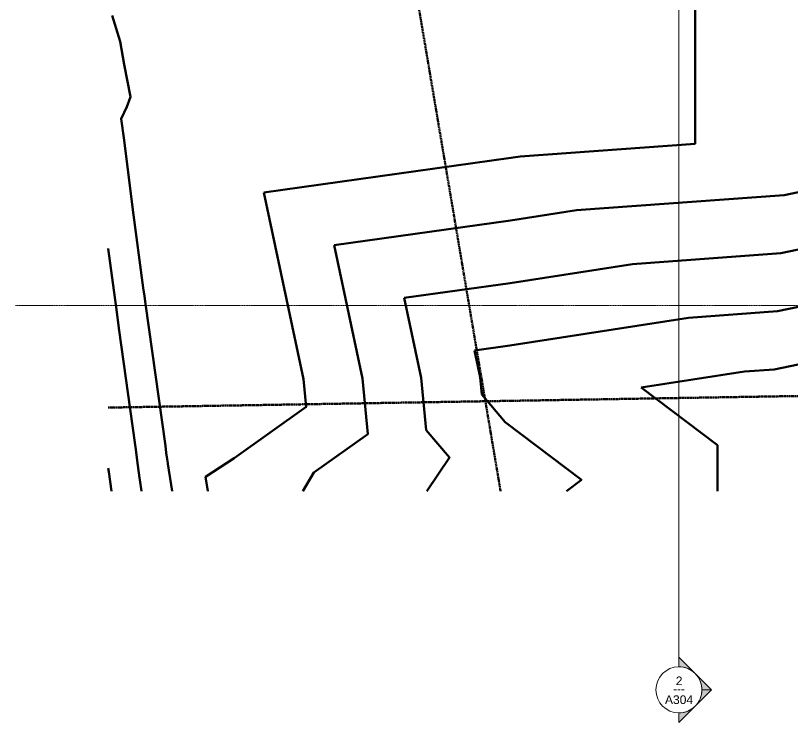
# Model space of a CAD drawing. Header units: inches. Extents: x -3276 to -1654, y 8217 to 9015.
# Drawn here: x -3194.6 to -2789.6, y 8217.5 to 8585.7 of the extents above; entities that cross this region are included whole.
import ezdxf

# ---------------------------------------------------------------- set-up
doc = ezdxf.new("R2010")
doc.units = ezdxf.units.IN
doc.header["$MEASUREMENT"] = 0
doc.linetypes.add('Double Dash 3_8_', pattern=[1, 0.375, -0.125, 0.125, -0.125, 0.125, -0.125])
doc.linetypes.add('Grid Line 1_2_', pattern=[0.875, 0.5, -0.125, 0.125, -0.125])
for name, color, linetype, lineweight in [('C-PROP-LINE', 91, 'Double Dash 3_8_', 158), ('C-TOPO-MAJR', 7, 'Continuous', 80), ('G-ANNO-SYMB', 111, 'Continuous', 9), ('S-GRID-1', 1, 'Grid Line 1_2_', 9)]:
    doc.layers.add(name, color=color, linetype=linetype, lineweight=lineweight)
doc.styles.add('Arial_1', font='arial.ttf', dxfattribs={"height": 4.5})
doc.styles.add('Century Gothic_1', font='ufonts.com_century-gothic.ttf', dxfattribs={"height": 4.5})

# ---------------------------------------------------------------- blocks, each defined once
blk = doc.blocks.new('Family - ___-1399760-FLOOR PLAN - ROOF')
at = {"layer": 'C-PROP-LINE'}
blk.add_line((8381.47, 3146.22), (8400.25, 2026.33), dxfattribs=at)
blk = doc.blocks.new('Family - ___-1426622-FLOOR PLAN - ROOF')
at = {"layer": 'C-PROP-LINE'}
blk.add_line((8337.96, 2941.76), (8930.36, 3042.02), dxfattribs=at)
blk = doc.blocks.new('Section - Section Head - Filled-22785-FLOOR PLAN - ROOF')
at = {"layer": 'G-ANNO-SYMB'}
h = blk.add_hatch(color=256, dxfattribs=at)
edge = h.paths.add_edge_path(flags=0)
edge.add_line((-0.4268, 0.1768), (-0.25, 0.3536))
edge.add_line((-0.25, 0.3536), (-0.25, 0.25))
edge.add_arc((-0.25, 0), 0.25, 90, 135)
h = blk.add_hatch(color=256, dxfattribs=at)
edge = h.paths.add_edge_path(flags=0)
edge.add_arc((-0.25, 0), 0.25, 45, 90)
edge.add_line((-0.25, 0.25), (-0.25, 0.3536))
edge.add_line((-0.25, 0.3536), (-0.0732, 0.1768))
h = blk.add_hatch(color=256, dxfattribs=at)
edge = h.paths.add_edge_path(flags=0)
edge.add_arc((-0.25, 0), 0.2503, 137.9216, 180)
edge.add_line((-0.5003, 0), (-0.6036, 0))
edge.add_line((-0.6036, 0), (-0.4358, 0.1678))
h = blk.add_hatch(color=256, dxfattribs=at)
edge = h.paths.add_edge_path(flags=0)
edge.add_line((-0.0642, 0.1678), (0.1036, 0))
edge.add_line((0.1036, 0), (0.0003, 0))
edge.add_arc((-0.25, 0), 0.2503, 0, 42.0784)
for p, q in [((-0.25, 0.3536), (-0.4268, 0.1768)), ((-0.25, 0.25), (-0.25, 0.3536)), ((-0.0732, 0.1768), (-0.25, 0.3536)), ((-0.25, 0.3536), (-0.25, 0.25)), ((-0.4358, 0.1678), (-0.6036, 0)), ((0.1036, 0), (-0.0642, 0.1678)), ((-0.6036, 0), (-0.5003, 0)), ((0.0003, 0), (0.1036, 0))]:
    blk.add_line(p, q, dxfattribs=at)
for centre, radius, start, end in [((-0.2503, 0), 0.25, 360, 180), ((-0.25, 0), 0.25, 90, 135), ((-0.25, 0), 0.25, 45, 90), ((-0.25, 0), 0.2503, 137.9216, 180), ((-0.25, 0), 0.2503, 0, 42.0784), ((-0.2503, 0), 0.25, 180, 360)]:
    blk.add_arc(centre, radius, start, end, dxfattribs=at)

msp = doc.modelspace()

# ---------------------------------------------------------------- linework, layer by layer
at = {"layer": 'C-TOPO-MAJR'}
for p, q in [((-3143.84, 8446.42), (-3146.22, 8464.27)), ((-2868.54, 8391.85), (-2814.63, 8400.23)), ((-2939.39, 8373.93), (-2951.53, 8388.25)), ((-3112.98, 8337.96), (-3115.22, 8352.1)), ((-3044.87, 8337.96), (-3039.12, 8347.62)), ((-3128.83, 8337.96), (-3129.76, 8343.78)), ((-3094.42, 8337.96), (-3095.61, 8345.48))]:
    msp.add_line(p, q, dxfattribs=at)
at = {"layer": 'C-TOPO-MAJR', "flags": 128}
for points in [[(-2931.47, 8512.26), (-2840.34, 8518.93), (-2840.34, 8539.93), (-2840.34, 8579.93), (-2840.34, 8600.62), (-2840.34, 8644.57)], [(-3138.01, 8560.15), (-3140.06, 8572.07), (-3144.16, 8585.66)], [(-3139.6, 8531.85), (-3136.62, 8538.18), (-3134.57, 8543.39), (-3138.01, 8560.15)], [(-3134.52, 8492.77), (-3137.88, 8520.75), (-3139.6, 8531.85)], [(-3065.09, 8493.5), (-2936.37, 8511.5), (-2931.47, 8512.26)], [(-2902.26, 8484.25), (-2793.93, 8492.18), (-2759.94, 8499.23)], [(-3127.98, 8443.78), (-3133.42, 8484.55), (-3133.98, 8488.75), (-3134.52, 8492.77)], [(-3095.61, 8345.48), (-3080.59, 8355.13), (-3043.12, 8381.81), (-3044.52, 8396.32), (-3065.09, 8493.5)], [(-3028.51, 8466.07), (-2936.56, 8478.93), (-2902.26, 8484.25)], [(-2873.05, 8456.24), (-2795.67, 8461.91), (-2724.59, 8476.64), (-2711.34, 8476.32)], [(-3039.12, 8347.62), (-3011.03, 8367.63), (-3013.81, 8396.65), (-3028.51, 8466.07)], [(-2991.93, 8438.63), (-2936.76, 8446.35), (-2873.05, 8456.24)], [(-2843.84, 8428.23), (-2797.42, 8431.63), (-2711.34, 8449.47)], [(-3140.52, 8421.7), (-3142.14, 8433.81), (-3143.84, 8446.42)], [(-3126.87, 8435.53), (-3127.42, 8439.57), (-3127.98, 8443.78)], [(-3115.22, 8352.1), (-3115.26, 8352.44), (-3115.56, 8354.62), (-3115.98, 8357.82), (-3116.48, 8361.52), (-3126.87, 8435.53)], [(-2980.49, 8369.78), (-2983.11, 8396.98), (-2991.93, 8438.63)], [(-2955.34, 8411.2), (-2936.95, 8413.77), (-2843.84, 8428.23)], [(-2814.63, 8400.23), (-2799.16, 8401.36), (-2689.86, 8424.01)], [(-3129.76, 8343.78), (-3129.89, 8344.8), (-3130.76, 8351.34), (-3132.05, 8360.92), (-3133.54, 8372.03), (-3140.52, 8421.7)], [(-2951.53, 8388.25), (-2952.4, 8397.31), (-2955.34, 8411.2)], [(-2828.76, 8337.96), (-2828.76, 8361.83), (-2868.54, 8391.85)], [(-2907.44, 8337.96), (-2899.61, 8343.91), (-2939.39, 8373.93)], [(-2980.26, 8337.96), (-2968.35, 8355.46), (-2980.49, 8369.78)], [(-3146.22, 8349.88), (-3145.97, 8348.05), (-3144.62, 8337.96)]]:
    msp.add_lwpolyline(points, dxfattribs=at)
at = {"layer": 'G-ANNO-SYMB'}
msp.add_line((-2848.8, 8986.27), (-2848.8, 8246.44), dxfattribs=at)
at = {"layer": 'S-GRID-1'}
msp.add_line((-3194.57, 8434.57), (-1935.48, 8434.57), dxfattribs=at)

# ---------------------------------------------------------------- block references
at = {"layer": 'C-PROP-LINE', "rotation": 89.9999999999999}
for name in ['Family - ___-1426622-FLOOR PLAN - ROOF', 'Family - ___-1399760-FLOOR PLAN - ROOF']:
    msp.add_blockref(name, (0, 0), dxfattribs=at)
at = {"layer": 'G-ANNO-SYMB', "extrusion": (0, 0, -1), "xscale": 47.99999999999997, "yscale": 47.99999999999997, "zscale": 47.99999999999997, "rotation": 90.00000000000064}
msp.add_blockref('Section - Section Head - Filled-22785-FLOOR PLAN - ROOF', (2848.8, 8246.44), dxfattribs=at)

# ---------------------------------------------------------------- texts
at = {"layer": 'G-ANNO-SYMB', "char_height": 4.5, "attachment_point": 1}
for s, insert, width, style in [('2', (-2850.46, 8241.39), 4.242, 'Arial_1'), ('---', (-2851.78, 8237.14), 7.7265, 'Century Gothic_1'), ('A304', (-2856.08, 8231.57), 17.877, 'Arial_1')]:
    msp.add_mtext(s, dxfattribs=dict(at, insert=insert, width=width, style=style))

doc.saveas('drawing.dxf')
